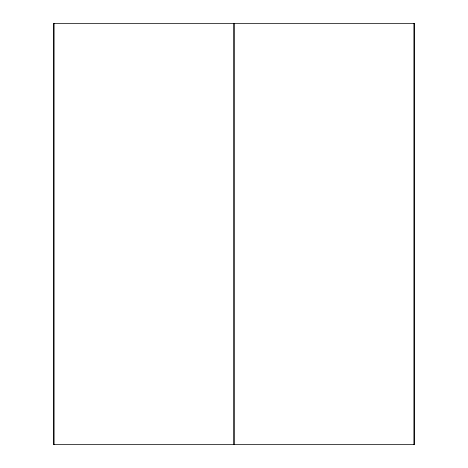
<?xml version="1.0" encoding="UTF-8"?>
<svg xmlns="http://www.w3.org/2000/svg" width="468" height="468" viewBox="0 0 468 468"><rect width="100%" height="100%" fill="white"/><g stroke="black" fill="none" stroke-linecap="round" stroke-linejoin="round"><path stroke-width="0.7" d="M413.911 23.4L413.911 444.6M234.603 23.4L234.603 444.6M233.397 23.4L233.397 444.6M54.089 23.4L54.089 444.6M414.513 23.4L53.487 23.4L53.487 444.6L414.513 444.6L414.513 23.4"/></g></svg>
